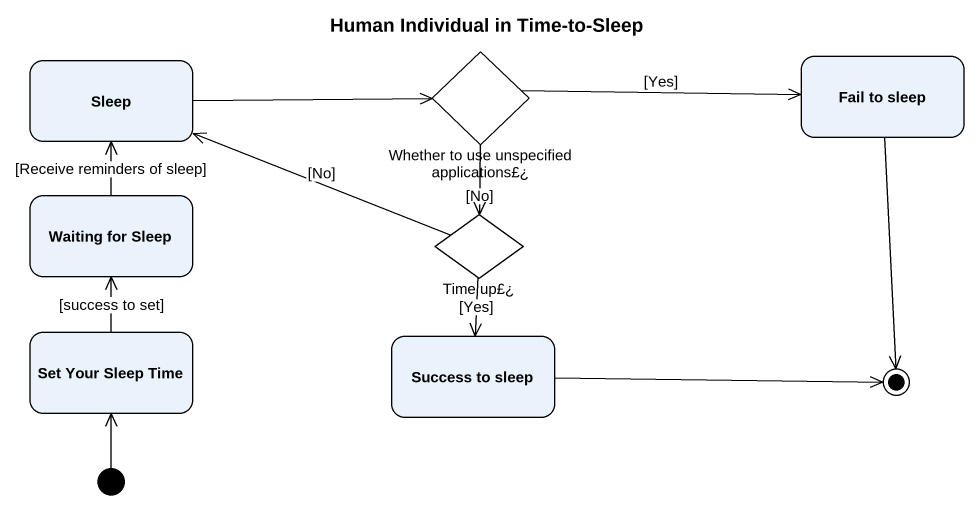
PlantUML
@startuml
title Human Individual in Time-to-Sleep
hide empty description
state Sleep
state "Whether to use unspecified applications£¿" as Whether_to_use_unspecified <<choice>>
state "Fail to sleep" as Fail_to_sleep
state "Waiting for Sleep" as Waiting_for_Sleep
state "Time up£¿" as Time_up <<choice>>
state "Set Your Sleep Time" as Set_Your_Sleep_Time
state "Success to sleep" as Success_to_sleep
[*] -up-> Set_Your_Sleep_Time
Sleep -right-> Whether_to_use_unspecified
Whether_to_use_unspecified -right-> Fail_to_sleep : [Yes]
Whether_to_use_unspecified --> Time_up : [No]
Waiting_for_Sleep -up-> Sleep : [Receive reminders of sleep]
Time_up -left-> Sleep : [No]
Time_up --> Success_to_sleep : [Yes]
Set_Your_Sleep_Time -up-> Waiting_for_Sleep : [success to set]
Fail_to_sleep --> [*]
Success_to_sleep -right-> [*]
@enduml
